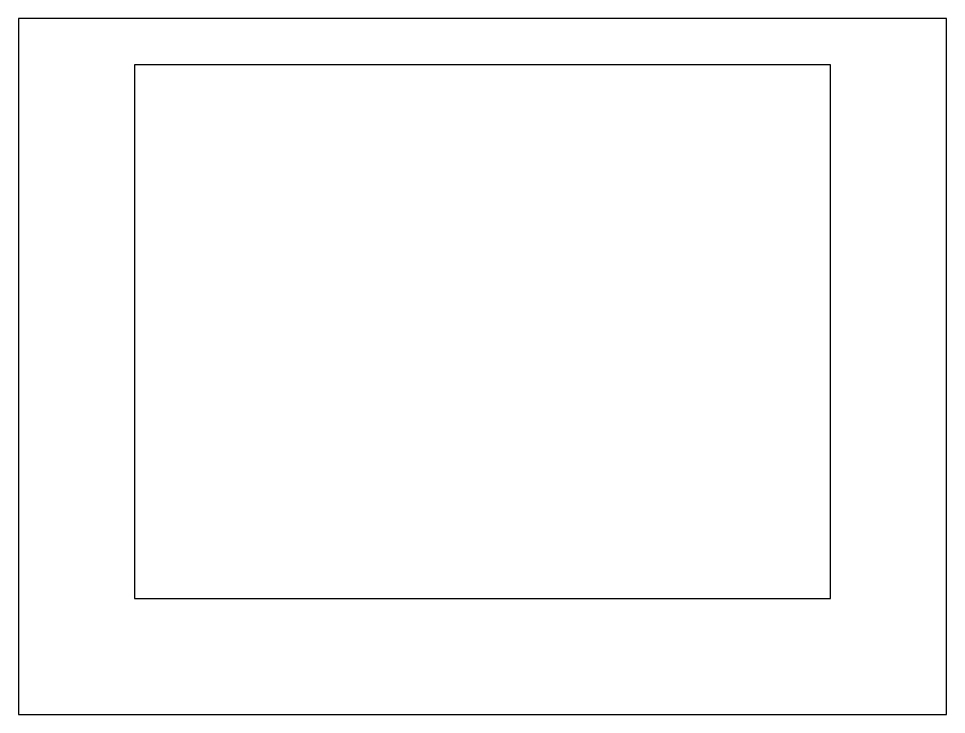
# Model space of a CAD drawing. Extents: x 0 to 4000, y 0 to 3000.
import ezdxf

# ---------------------------------------------------------------- set-up
doc = ezdxf.new("R2010")
doc.units = 0
doc.layers.add('LEVEL_01', color=7, linetype='CONTINUOUS')
doc.layers.add('LEVEL_02', color=3, linetype='CONTINUOUS')

msp = doc.modelspace()

# ---------------------------------------------------------------- linework, layer by layer
at = {"layer": 'LEVEL_01'}
msp.add_lwpolyline([(0, 0), (4000, 0), (4000, 3000), (0, 3000)], close=True, dxfattribs=at)
at = {"layer": 'LEVEL_02'}
msp.add_lwpolyline([(500, 500), (3500, 500), (3500, 2800), (500, 2800)], close=True, dxfattribs=at)

doc.saveas('drawing.dxf')
